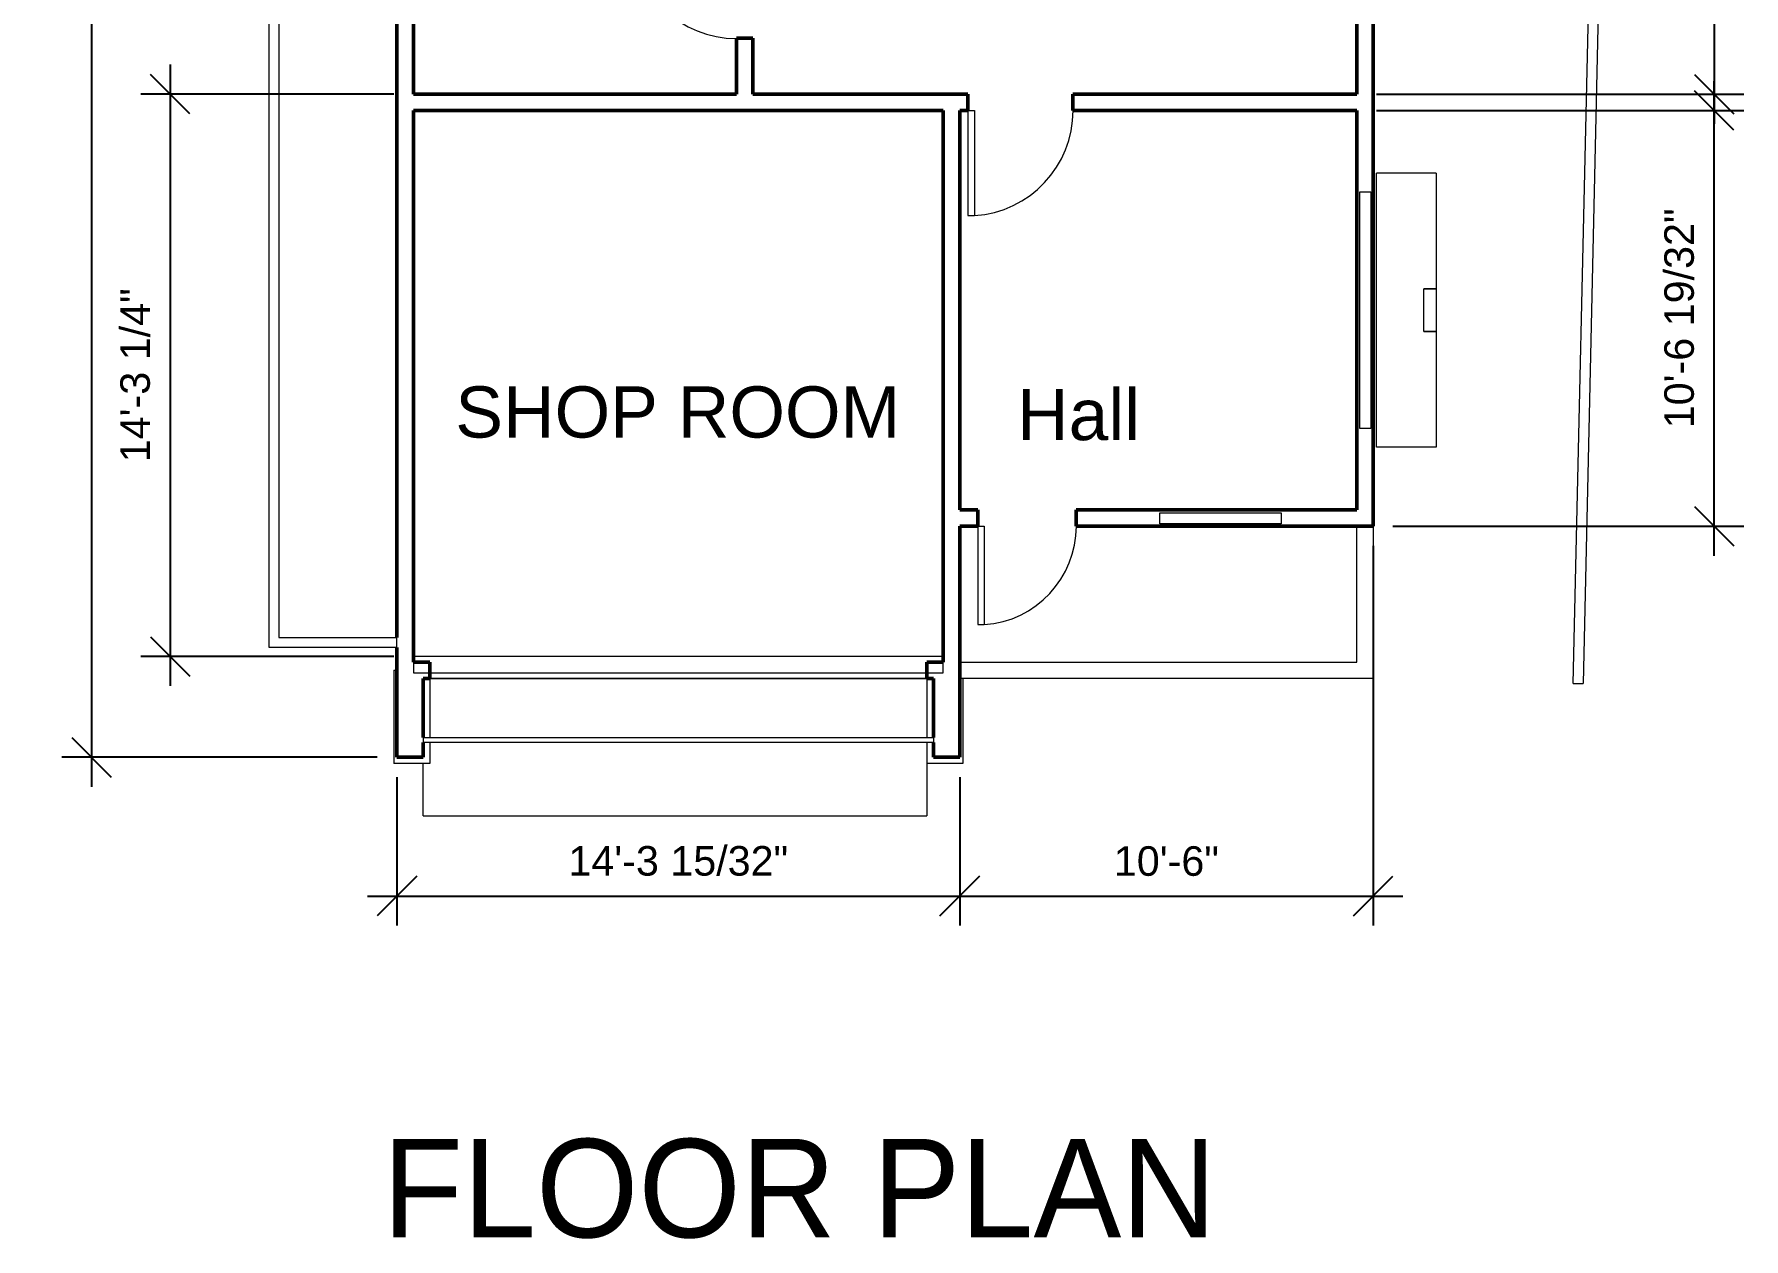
# Model space of a CAD drawing. Header units: feet. Extents: x -34 to 191, y -44 to 82.
# Drawn here: x -27.37 to 16.04, y -44.29 to -13.71 of the extents above; entities that cross this region are included whole.
import ezdxf

# ---------------------------------------------------------------- set-up
doc = ezdxf.new("R2010")
doc.units = ezdxf.units.FT
doc.header["$MEASUREMENT"] = 0
for name, color, linetype, lineweight in [('A-ANNO-DIMS', 211, 'Continuous', 9), ('A-DOOR', 31, 'Continuous', 13), ('A-FLOR', 192, 'Continuous', 13), ('A-GLAZ', 151, 'Continuous', 13), ('A-WALL', 113, 'Continuous', 13), ('G-ANNO-TEXT', 231, 'Continuous', 9), ('I-WALL', 2, 'Continuous', 13), ('Q-CASE', 31, 'Continuous', 9)]:
    doc.layers.add(name, color=color, linetype=linetype, lineweight=lineweight)
doc.styles.add('Arial', font='arial.ttf', dxfattribs={"height": 0.75})
doc.styles.add('Arial_1', font='arial.ttf', dxfattribs={"height": 1.299782})
doc.dimstyles.new('Linear_-_3_32__Arial', dxfattribs={"dimtxt": 0.765195, "dimasz": 1, "dimexe": 0.75, "dimexo": 0.5, "dimgap": 0.5, "dimtad": 1, "dimdec": 5, "dimlfac": 12, "dimrnd": 0.03125, "dimzin": 1, "dimdsep": 46, "dimlunit": 4, "dimtxsty": 'Arial', "dimblk1": 'OBLIQUE', "dimblk2": 'OBLIQUE', "dimsah": 1, "dimcen": 0.09, "dimdle": 0.75, "dimazin": 0, "dimtfac": 1, "dimtdec": 4, "dimtix": 1, "dimtmove": 0, "dimatfit": 3, "dimfxl": 1, "dimtvp": 1, "dimtfill": 1, "dimfrac": 2, "dimtolj": 1, "dimtzin": 0, "dimarcsym": 2})

# ---------------------------------------------------------------- blocks, each defined once
blk = doc.blocks.new('iron window 4_5 x 6_Recovery_ - iron window 4_5 x 6_Recovery_-197714-Level 1')
at = {"layer": 'A-GLAZ'}
for p, q in [((-3, -0.147), (-3, 0.129)), ((-3, 0.129), (3, 0.129)), ((3, 0.129), (3, -0.147)), ((-3.479, -0.292), (3.479, -0.292)), ((-3.479, -1.809), (-3.479, -0.292)), ((3, -0.147), (-3, -0.147)), ((3.479, -1.809), (3.479, -0.292)), ((-0.542, -1.497), (-0.542, -1.809)), ((-0.542, -1.497), (0.542, -1.497)), ((-0.542, -1.809), (-0.542, -1.497)), ((0.542, -1.809), (0.542, -1.497)), ((0.542, -1.497), (0.542, -1.809)), ((-0.542, -1.809), (-3.479, -1.809)), ((0.542, -1.809), (-0.542, -1.809)), ((3.479, -1.809), (0.542, -1.809))]:
    blk.add_line(p, q, dxfattribs=at)
blk = doc.blocks.new('iron window 4_5 x 3 ws - iron window 4_5 x 3 ws-199401-Level 1')
at = {"layer": 'A-GLAZ'}
for p, q in [((-1.542, -0.147), (-1.542, 0.129)), ((-1.542, 0.129), (1.542, 0.129)), ((1.542, 0.129), (1.542, -0.147)), ((1.542, -0.147), (-1.542, -0.147))]:
    blk.add_line(p, q, dxfattribs=at)
blk = doc.blocks.new('Casework 1 - Casework 1-203772-Level 1')
at = {"layer": 'Q-CASE', "lineweight": 20}
for p, q in [((-17.743, -23.851), (-17.743, -24.268)), ((-4.287, -23.851), (-17.743, -23.851)), ((-4.287, -24.268), (-4.287, -23.851)), ((-17.743, -24.268), (-4.287, -24.268))]:
    blk.add_line(p, q, dxfattribs=at)
blk = doc.blocks.new('Casework 12 - Casework 12-233001-Level 1')
at = {"layer": 'Q-CASE'}
for p, q in [((-4.703, -24.413), (-17.327, -24.413)), ((-17.493, -27.901), (-17.493, -26.566)), ((-4.703, -26.566), (-4.703, -27.901)), ((-17.493, -27.901), (-4.703, -27.901))]:
    blk.add_line(p, q, dxfattribs=at)
blk = doc.blocks.new('Casework 15 - Casework 15-234932-Level 1')
at = {"layer": 'Q-CASE'}
for p, q in [((-17.493, -25.912), (-4.537, -25.912)), ((-17.493, -25.912), (-17.493, -26.038)), ((-4.537, -26.038), (-17.493, -26.038)), ((-4.537, -25.912), (-4.537, -26.038))]:
    blk.add_line(p, q, dxfattribs=at)
blk = doc.blocks.new('Casework 16 - Casework 16-235737-Level 1')
at = {"layer": 'Q-CASE'}
for p, q in [((-18.243, -24.205), (-18.243, -26.566)), ((-18.243, -24.205), (-18.16, -24.205)), ((-17.327, -24.413), (-17.327, -25.912)), ((-4.703, -24.413), (-4.703, -25.912)), ((-3.787, -24.413), (-3.787, -26.566)), ((-17.327, -26.038), (-17.327, -26.566)), ((-4.703, -26.038), (-4.703, -26.566)), ((-17.327, -26.566), (-18.243, -26.566)), ((-3.787, -26.566), (-4.703, -26.566))]:
    blk.add_line(p, q, dxfattribs=at)
blk = doc.blocks.new('Single-Glass 2 - 30_ x 80_-239928-Level 1')
at = {"layer": 'A-DOOR', "lineweight": 20}
for p, q in [((1.167, 0.208), (1.167, 2.707)), ((1.333, 2.707), (1.167, 2.707)), ((1.333, 0.208), (1.333, 2.707)), ((1.333, 0.208), (1.167, 0.208))]:
    blk.add_line(p, q, dxfattribs=at)
at = {"layer": 'A-DOOR', "lineweight": 9}
blk.add_arc((1.333, 0.208), 2.505, 93.8155, 180, dxfattribs=at)
blk = doc.blocks.new('Single-Flush - 32_ x 84_-294587-Level 1')
at = {"layer": 'A-DOOR', "lineweight": 20}
for p, q in [((1.167, 0.208), (1.167, 2.875)), ((1.333, 2.875), (1.167, 2.875)), ((1.333, 0.208), (1.333, 2.875)), ((1.333, 0.208), (1.167, 0.208))]:
    blk.add_line(p, q, dxfattribs=at)
at = {"layer": 'A-DOOR', "lineweight": 9}
blk.add_arc((1.333, 0.208), 2.672, 93.5759, 180, dxfattribs=at)
blk = doc.blocks.new('_Oblique')
at = {"color": 0, "linetype": 'ByBlock', "lineweight": -2}
blk.add_line((-0.5, -0.5), (0.5, 0.5), dxfattribs=at)
blk = doc.blocks.new('DIMBLOCK1-Level 1')
at = {"layer": 'A-ANNO-DIMS', "color": 0, "lineweight": -2, "transparency": 16777216}
for p, q in [((-18.16, -32.567), (-18.16, -36.338)), ((-3.87, -32.567), (-3.87, -36.338)), ((-18.91, -35.588), (-3.12, -35.588))]:
    blk.add_line(p, q, dxfattribs=at)
at = {"layer": 'Defpoints', "color": 0, "transparency": 16777216}
for p in [(-18.16, -32.067), (-3.87, -32.067), (-3.87, -35.588)]:
    blk.add_point(p, dxfattribs=at)
at = {"layer": 'A-ANNO-DIMS', "color": 0, "lineweight": -2, "transparency": 16777216, "rotation": 180}
blk.add_blockref('_Oblique', (-18.16, -35.588), dxfattribs=at)
at = {"layer": 'A-ANNO-DIMS', "color": 0, "lineweight": -2, "transparency": 16777216}
blk.add_blockref('_Oblique', (-3.87, -35.588), dxfattribs=at)
at = {"layer": 'A-ANNO-DIMS', "color": 0, "transparency": 16777216, "insert": (-11.015, -34.7), "char_height": 0.75, "width": 7.37412, "attachment_point": 5, "style": 'Arial', "bg_fill": 3, "box_fill_scale": 1.25, "bg_fill_color": 256, "bg_fill_true_color": 13158600, "bg_fill_transparency": 0}
blk.add_mtext('\\A1;14\'-3 15/32"', dxfattribs=at)
blk = doc.blocks.new('DIMBLOCK2-Level 1')
at = {"layer": 'A-ANNO-DIMS', "color": 0, "lineweight": -2, "transparency": 16777216}
for p, q in [((6.63, -26.7), (6.63, -36.338)), ((-3.87, -32.567), (-3.87, -36.338)), ((-4.62, -35.588), (7.38, -35.588))]:
    blk.add_line(p, q, dxfattribs=at)
at = {"layer": 'Defpoints', "color": 0, "transparency": 16777216}
for p in [(6.63, -26.2), (-3.87, -32.067), (6.63, -35.588)]:
    blk.add_point(p, dxfattribs=at)
at = {"layer": 'A-ANNO-DIMS', "color": 0, "lineweight": -2, "transparency": 16777216, "rotation": 180}
blk.add_blockref('_Oblique', (-3.87, -35.588), dxfattribs=at)
at = {"layer": 'A-ANNO-DIMS', "color": 0, "lineweight": -2, "transparency": 16777216}
blk.add_blockref('_Oblique', (6.63, -35.588), dxfattribs=at)
at = {"layer": 'A-ANNO-DIMS', "color": 0, "transparency": 16777216, "insert": (1.38, -34.705), "char_height": 0.75, "width": 3.89896, "attachment_point": 5, "style": 'Arial', "bg_fill": 3, "box_fill_scale": 1.25, "bg_fill_color": 256, "bg_fill_true_color": 13158600, "bg_fill_transparency": 0}
blk.add_mtext('\\A1;10\'-6"', dxfattribs=at)
blk = doc.blocks.new('DIMBLOCK3-Level 1')
at = {"layer": 'A-ANNO-DIMS', "color": 0, "lineweight": -2, "transparency": 16777216}
for p, q in [((15.293, -26.95), (15.293, -14.901)), ((6.713, -15.651), (16.043, -15.651)), ((7.13, -26.2), (16.043, -26.2))]:
    blk.add_line(p, q, dxfattribs=at)
at = {"layer": 'Defpoints', "color": 0, "transparency": 16777216}
for p in [(6.213, -15.651), (15.293, -15.651), (6.63, -26.2)]:
    blk.add_point(p, dxfattribs=at)
at = {"layer": 'A-ANNO-DIMS', "color": 0, "lineweight": -2, "transparency": 16777216}
for p, rotation in [((15.293, -15.651), 90), ((15.293, -26.2), 270)]:
    blk.add_blockref('_Oblique', p, dxfattribs=dict(at, rotation=rotation))
at = {"layer": 'A-ANNO-DIMS', "color": 0, "transparency": 16777216, "insert": (14.405, -20.925), "char_height": 0.75, "width": 7.37412, "attachment_point": 5, "rotation": 90, "style": 'Arial', "bg_fill": 3, "box_fill_scale": 1.25, "bg_fill_color": 256, "bg_fill_true_color": 13158600, "bg_fill_transparency": 0}
blk.add_mtext('\\A1;10\'-6 19/32"', dxfattribs=at)
blk = doc.blocks.new('DIMBLOCK4-Level 1')
at = {"layer": 'A-ANNO-DIMS', "color": 0, "lineweight": -2, "transparency": 16777216}
for p, q in [((15.293, -4.276), (15.293, -15.984)), ((8.713, -5.026), (16.043, -5.026)), ((6.713, -15.234), (16.043, -15.234))]:
    blk.add_line(p, q, dxfattribs=at)
at = {"layer": 'Defpoints', "color": 0, "transparency": 16777216}
for p in [(8.213, -5.026), (6.213, -15.234), (15.293, -15.234)]:
    blk.add_point(p, dxfattribs=at)
at = {"layer": 'A-ANNO-DIMS', "color": 0, "lineweight": -2, "transparency": 16777216}
for p, rotation in [((15.293, -5.026), 90), ((15.293, -15.234), 270)]:
    blk.add_blockref('_Oblique', p, dxfattribs=dict(at, rotation=rotation))
at = {"layer": 'A-ANNO-DIMS', "color": 0, "transparency": 16777216, "insert": (14.406, -10.13), "char_height": 0.75, "width": 5.98971, "attachment_point": 5, "rotation": 90, "style": 'Arial', "bg_fill": 3, "box_fill_scale": 1.25, "bg_fill_color": 256, "bg_fill_true_color": 13158600, "bg_fill_transparency": 0}
blk.add_mtext('\\A1;10\'-2 1/2"', dxfattribs=at)
blk = doc.blocks.new('DIMBLOCK12-Level 1')
at = {"layer": 'A-ANNO-DIMS', "color": 0, "lineweight": -2, "transparency": 16777216}
for p, q in [((-25.918, 28.307), (-25.918, -32.817)), ((-18.66, 27.557), (-26.668, 27.557)), ((-18.66, -32.067), (-26.668, -32.067))]:
    blk.add_line(p, q, dxfattribs=at)
at = {"layer": 'Defpoints', "color": 0, "transparency": 16777216}
for p in [(-18.16, 27.557), (-25.918, -32.067), (-18.16, -32.067)]:
    blk.add_point(p, dxfattribs=at)
at = {"layer": 'A-ANNO-DIMS', "color": 0, "lineweight": -2, "transparency": 16777216}
for p, rotation in [((-25.918, 27.557), 90), ((-25.918, -32.067), 270)]:
    blk.add_blockref('_Oblique', p, dxfattribs=dict(at, rotation=rotation))
at = {"layer": 'A-ANNO-DIMS', "color": 0, "transparency": 16777216, "insert": (-26.805, -2.255), "char_height": 0.75, "width": 5.98971, "attachment_point": 5, "rotation": 90, "style": 'Arial', "bg_fill": 3, "box_fill_scale": 1.25, "bg_fill_color": 256, "bg_fill_true_color": 13158600, "bg_fill_transparency": 0}
blk.add_mtext('\\A1;59\'-7 1/2"', dxfattribs=at)
blk = doc.blocks.new('DIMBLOCK16-Level 1')
at = {"layer": 'A-ANNO-DIMS', "color": 0, "lineweight": -2, "transparency": 16777216}
for p, q in [((-23.918, -14.484), (-23.918, -30.255)), ((-18.243, -15.234), (-24.668, -15.234)), ((-18.243, -29.505), (-24.668, -29.505))]:
    blk.add_line(p, q, dxfattribs=at)
at = {"layer": 'Defpoints', "color": 0, "transparency": 16777216}
for p in [(-17.743, -15.234), (-23.918, -29.505), (-17.743, -29.505)]:
    blk.add_point(p, dxfattribs=at)
at = {"layer": 'A-ANNO-DIMS', "color": 0, "lineweight": -2, "transparency": 16777216}
for p, rotation in [((-23.918, -15.234), 90), ((-23.918, -29.505), 270)]:
    blk.add_blockref('_Oblique', p, dxfattribs=dict(at, rotation=rotation))
at = {"layer": 'A-ANNO-DIMS', "color": 0, "transparency": 16777216, "insert": (-24.806, -22.37), "char_height": 0.75, "width": 5.98971, "attachment_point": 5, "rotation": 90, "style": 'Arial', "bg_fill": 3, "box_fill_scale": 1.25, "bg_fill_color": 256, "bg_fill_true_color": 13158600, "bg_fill_transparency": 0}
blk.add_mtext('\\A1;14\'-3 1/4"', dxfattribs=at)

msp = doc.modelspace()

# ---------------------------------------------------------------- linework, layer by layer
at = {"layer": 'A-FLOR'}
msp.add_line((-17.32659153, -30.06749378), (-4.70344253, -30.06749378), dxfattribs=at)
at = {"layer": 'A-WALL', "lineweight": 50}
for p, q in [((-18.15992486, -29.65082711), (-18.15992486, -32.06749378)), ((-17.49325819, -29.65082711), (-17.74325819, -29.65082711)), ((-4.28677586, -29.65082711), (-4.53677586, -29.65082711)), ((-3.8701092, -32.06749378), (-3.8701092, -29.65082711)), ((-17.49325819, -31.56576106), (-17.49325819, -30.06749378)), ((-4.53677586, -30.06749378), (-4.53677586, -31.56576106)), ((-17.49325819, -32.06749378), (-17.49325819, -31.69232536)), ((-4.53677586, -31.69232536), (-4.53677586, -32.06749378)), ((-18.15992486, -32.06749378), (-17.49325819, -32.06749378)), ((-4.53677586, -32.06749378), (-3.8701092, -32.06749378))]:
    msp.add_line(p, q, dxfattribs=at)
at = {"layer": 'I-WALL'}
for p, q in [((11.71353166, -30.18967728), (13.13953466, 33.08216308)), ((13.39549458, 33.34378842), (11.96346819, -30.19531028)), ((-21.40992486, -29.27582711), (-21.40992486, 31.79654915)), ((-21.15992486, 31.55741575), (-21.15992486, -29.02582711)), ((6.21322414, -29.65082711), (6.21322414, -26.19987504)), ((6.6298908, -26.19987504), (6.6298908, -30.06749378)), ((-21.15992486, -29.02582711), (-18.15992486, -29.02582711)), ((-18.15992486, -29.27582711), (-18.15992486, -29.02582711)), ((-18.15992486, -29.27582711), (-21.40992486, -29.27582711)), ((-3.8701092, -29.65082711), (6.21322414, -29.65082711)), ((6.6298908, -30.06749378), (-3.8701092, -30.06749378)), ((11.71353166, -30.18967728), (11.96346819, -30.19531028))]:
    msp.add_line(p, q, dxfattribs=at)
at = {"layer": 'I-WALL', "lineweight": 50}
for p, q in [((-18.15992486, 27.55741575), (-18.15992486, -29.02582711)), ((6.21322414, -5.02591758), (6.21322414, -15.23416045)), ((6.6298908, -26.19987504), (6.6298908, -5.02591758)), ((-17.74325819, -15.23416045), (-17.74325819, -10.69258425)), ((-9.53677586, -13.81758425), (-9.53677586, -15.23416045)), ((-9.1201092, -13.81758425), (-9.53677586, -13.81758425)), ((-9.1201092, -15.23416045), (-9.1201092, -13.81758425)), ((-9.53677586, -15.23416045), (-17.74325819, -15.23416045)), ((-3.66177586, -15.23416045), (-9.1201092, -15.23416045)), ((-3.66177586, -15.65082711), (-3.66177586, -15.23416045)), ((6.21322414, -15.23416045), (-0.9951092, -15.23416045)), ((-0.9951092, -15.23416045), (-0.9951092, -15.65082711)), ((-17.74325819, -15.65082711), (-4.28677586, -15.65082711)), ((-17.74325819, -29.65082711), (-17.74325819, -15.65082711)), ((-4.28677586, -15.65082711), (-4.28677586, -29.65082711)), ((-3.8701092, -25.78320837), (-3.8701092, -15.65082711)), ((-3.8701092, -15.65082711), (-3.66177586, -15.65082711)), ((-0.9951092, -15.65082711), (6.21322414, -15.65082711)), ((6.21322414, -15.65082711), (6.21322414, -25.78320837)), ((-3.41177586, -25.78320837), (-3.8701092, -25.78320837)), ((-3.41177586, -26.19987504), (-3.41177586, -25.78320837)), ((6.21322414, -25.78320837), (-0.91177586, -25.78320837)), ((-0.91177586, -25.78320837), (-0.91177586, -26.19987504)), ((-3.8701092, -29.65082711), (-3.8701092, -26.19987504)), ((-3.8701092, -26.19987504), (-3.41177586, -26.19987504)), ((-0.91177586, -26.19987504), (6.6298908, -26.19987504)), ((-18.15992486, -29.27582711), (-18.15992486, -29.65082711)), ((-17.32659153, -29.65082711), (-17.49325819, -29.65082711)), ((-17.32659153, -30.06749378), (-17.32659153, -29.65082711)), ((-4.53677586, -29.65082711), (-4.70344253, -29.65082711)), ((-4.70344253, -29.65082711), (-4.70344253, -30.06749378)), ((-17.49325819, -30.06749378), (-17.32659153, -30.06749378)), ((-4.70344253, -30.06749378), (-4.53677586, -30.06749378))]:
    msp.add_line(p, q, dxfattribs=at)

# ---------------------------------------------------------------- block references
at = {"layer": 'A-DOOR'}
for name, p, rotation in [('Single-Flush - 32_ x 84_-294587-Level 1', (-9.32844253, -12.48425092), 89.99999999999991), ('Single-Flush - 32_ x 84_-294587-Level 1', (-2.32844253, -15.44249378), 180), ('Single-Glass 2 - 30_ x 80_-239928-Level 1', (-2.07844253, -25.99154171), 180)]:
    msp.add_blockref(name, p, dxfattribs=dict(at, rotation=rotation))
at = {"layer": 'A-GLAZ', "rotation": 89.99999999999991}
msp.add_blockref('iron window 4_5 x 6_Recovery_ - iron window 4_5 x 6_Recovery_-197714-Level 1', (6.42155747, -20.71701774), dxfattribs=at)
at = {"layer": 'A-GLAZ'}
msp.add_blockref('iron window 4_5 x 3 ws - iron window 4_5 x 3 ws-199401-Level 1', (2.7548908, -25.99154171), dxfattribs=at)
at = {"layer": 'Q-CASE'}
for name in ['Casework 1 - Casework 1-203772-Level 1', 'Casework 16 - Casework 16-235737-Level 1', 'Casework 12 - Casework 12-233001-Level 1', 'Casework 15 - Casework 15-234932-Level 1']:
    msp.add_blockref(name, (0, -5.65409757), dxfattribs=at)

# ---------------------------------------------------------------- texts
at = {"insert": (-18.52904578, -41.75241196), "char_height": 2.5, "attachment_point": 1}
msp.add_mtext_dynamic_manual_height_columns('FLOOR PLAN', width=28.5627104814, gutter_width=1, heights=[0], dxfattribs=at)
at = {"layer": 'G-ANNO-TEXT', "color": 7, "char_height": 1.299781779, "attachment_point": 1, "style": 'Arial_1'}
for s, insert, width in [('SHOP ROOM', (-16.67899969, -22.6519466), 13.91275), ('Hall', (-2.41411884, -22.71662464), 3.86325)]:
    msp.add_mtext(s, dxfattribs=dict(at, insert=insert, width=width))

# ---------------------------------------------------------------- next in the draw order: dimensions: what is measured, and where the dimension line sits
at = {"layer": 'A-ANNO-DIMS'}
dim = msp.add_linear_dim(base=(-3.8701092, -35.58757982), p1=(-18.15992486, -32.06749378), p2=(-3.8701092, -32.06749378), dimstyle='Linear_-_3_32__Arial', override={"dimpost": '<>', "dimfxl": 14.289816}, dxfattribs=at)
dim.commit()
dim.dimension.update_dxf_attribs({"geometry": 'DIMBLOCK1-Level 1', "text_midpoint": (-11.01501703, -34.69953412)})

# ---------------------------------------------------------------- next in the draw order: dimensions: what is measured, and where the dimension line sits
dim = msp.add_linear_dim(base=(-25.9176338939, -32.0674937798), p1=(-18.1599248615, 27.5574157498), p2=(-18.1599248615, -32.0674937798), angle=90, dimstyle='Linear_-_3_32__Arial', override={"dimpost": '<>', "dimfxl": 59.62491}, dxfattribs=at)
dim.commit()
dim.dimension.update_dxf_attribs({"geometry": 'DIMBLOCK12-Level 1', "text_midpoint": (-26.8054237984, -2.255039015)})
dim = msp.add_linear_dim(base=(6.6298908, -35.58757982), p1=(-3.8701092, -32.06749378), p2=(6.6298908, -26.19987504), dimstyle='Linear_-_3_32__Arial', override={"dimpost": '<>', "dimfxl": 12.028256}, dxfattribs=at)
dim.commit()
dim.dimension.update_dxf_attribs({"geometry": 'DIMBLOCK2-Level 1', "text_midpoint": (1.3798908, -34.70465008)})

# ---------------------------------------------------------------- next in the draw order: dimensions: what is measured, and where the dimension line sits
for base, p1, p2, override, picture, middle in [((-23.91763389, -29.50499378), (-17.74325819, -15.23416045), (-17.74325819, -29.50499378), {"dimpost": '<>', "dimfxl": 14.270833}, 'DIMBLOCK16-Level 1', (-24.8056796, -22.36957711)), ((15.29344068, -15.65082711), (6.6298908, -26.19987504), (6.21322414, -15.65082711), {"dimpost": '<>', "dimfxl": 10.557273}, 'DIMBLOCK3-Level 1', (14.40539498, -20.92535108))]:
    dim = msp.add_linear_dim(base=base, p1=p1, p2=p2, angle=90, dimstyle='Linear_-_3_32__Arial', override=override, dxfattribs=at)
    dim.commit()
    dim.dimension.update_dxf_attribs({"geometry": picture, "text_midpoint": middle})

# ---------------------------------------------------------------- next in the draw order: dimensions: what is measured, and where the dimension line sits
dim = msp.add_linear_dim(base=(15.29344068, -15.23416045), p1=(8.21322414, -5.02591758), p2=(6.21322414, -15.23416045), angle=90, dimstyle='Linear_-_3_32__Arial', override={"dimpost": '<>', "dimfxl": 10.402318}, dxfattribs=at)
dim.commit()
dim.dimension.update_dxf_attribs({"geometry": 'DIMBLOCK4-Level 1', "text_midpoint": (14.40565078, -10.13003901)})

doc.saveas('drawing.dxf')
